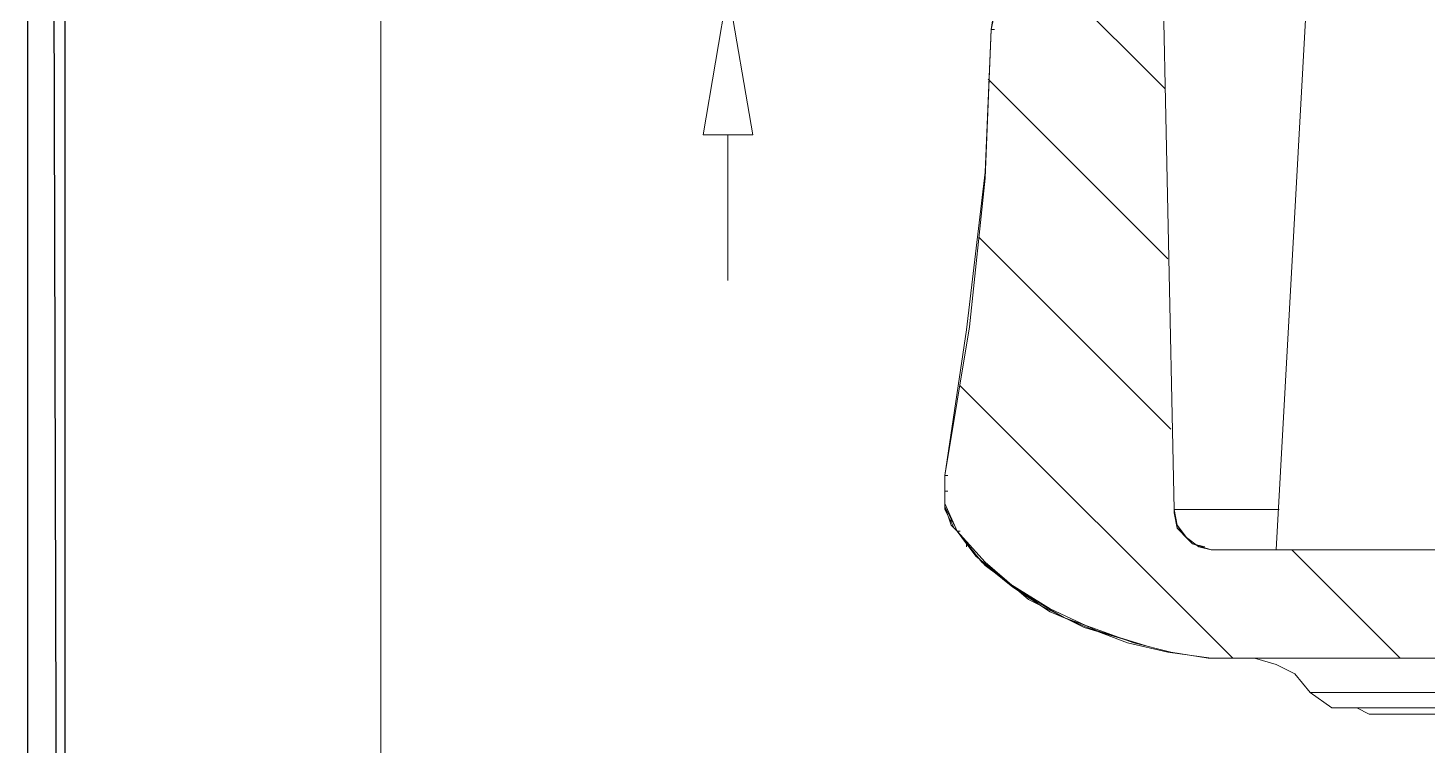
# Model space of a CAD drawing. Header units: centimetres. Extents: x -22.4 to 6.2, y -30.9 to -11.
# Drawn here: x -22.404 to -20.491, y -25.041 to -24.06 of the extents above; entities that cross this region are included whole.
import ezdxf

# ---------------------------------------------------------------- set-up
doc = ezdxf.new("R2010")
doc.units = ezdxf.units.CM
doc.header["$MEASUREMENT"] = 0
for name, color, linetype in [('2', 7, 'Continuous'), ('3', 7, 'Continuous'), ('layer 1', 7, 'Continuous')]:
    doc.layers.add(name, color=color, linetype=linetype)

msp = doc.modelspace()

# ---------------------------------------------------------------- linework, layer by layer
at = {"layer": '2', "color": 3, "lineweight": 9}
msp.add_open_spline([(-21.48134, -24.20567), (-21.48134, -24.20567), (-21.44748, -24.00671), (-21.44748, -24.00671), (-21.44748, -24.00671), (-21.44748, -24.00671), (-21.41361, -24.20567), (-21.41361, -24.20567), (-21.41361, -24.20567), (-21.41361, -24.20567), (-21.48134, -24.20567), (-21.48134, -24.20567)], degree=3, knots=[0, 0, 0, 0, 0.25, 0.25, 0.25, 0.25, 0.5, 0.5, 0.5, 0.5, 1, 1, 1, 1], dxfattribs=at)
msp.add_open_spline([(-21.44748, -24.20567), (-21.44748, -24.20567), (-21.44748, -24.40464), (-21.44748, -24.40464)], degree=3, dxfattribs=at)
at = {"layer": '3', "color": 2, "lineweight": 9}
for points in [[(-20.98604, -24.00671), (-20.98604, -24.00671), (-20.85058, -24.14217), (-20.85058, -24.14217)], [(-21.09188, -24.12947), (-21.09188, -24.12947), (-20.84634, -24.37501), (-20.84634, -24.37501)], [(-21.10458, -24.34537), (-21.10458, -24.34537), (-20.84211, -24.60784), (-20.84211, -24.60784)], [(-21.12998, -24.54857), (-21.12998, -24.54857), (-20.75744, -24.92111), (-20.75744, -24.92111)], [(-20.67701, -24.77294), (-20.67701, -24.77294), (-20.52884, -24.92111), (-20.52884, -24.92111)]]:
    msp.add_open_spline(points, degree=3, dxfattribs=at)
at = {"layer": 'layer 1'}
for points in [[(-22.40421, -29.66666), (-22.40421, -29.66666), (-22.35341, -29.66666), (-22.35341, -29.66666), (-22.35341, -29.66666), (-22.35341, -29.66666), (-22.40421, -11.03577), (-22.40421, -11.03577), (-22.40421, -11.03577), (-22.40421, -11.03577), (-22.40421, -29.66666), (-22.40421, -29.66666)], [(-22.35341, -29.66666), (-22.35341, -29.66666), (-22.40421, -11.03577), (-22.40421, -11.03577), (-22.40421, -11.03577), (-22.40421, -11.03577), (-22.35341, -11.08657), (-22.35341, -11.08657), (-22.35341, -11.08657), (-22.35341, -11.08657), (-22.35341, -29.66666), (-22.35341, -29.66666)]]:
    msp.add_open_spline(points, degree=3, knots=[0, 0, 0, 0, 0.25, 0.25, 0.25, 0.25, 0.5, 0.5, 0.5, 0.5, 1, 1, 1, 1], dxfattribs=at)
at = {"layer": 'layer 1', "lineweight": 9}
for points, knots in [([(-21.92211, -30.90598), (-21.92211, -30.90598), (6.24226, -30.90598), (6.24226, -30.90598), (6.24226, -30.90598), (6.24226, -30.90598), (6.24226, -11.33528), (6.24226, -11.33528), (6.24226, -11.33528), (6.24226, -11.33528), (-21.92211, -11.33528), (-21.92211, -11.33528), (-21.92211, -11.33528), (-21.92211, -11.33528), (-21.92211, -30.90598), (-21.92211, -30.90598)], [0, 0, 0, 0, 0.2, 0.2, 0.2, 0.2, 0.4, 0.4, 0.4, 0.4, 0.6, 0.6, 0.6, 0.6, 1, 1, 1, 1]), ([(-19.09799, -24.92111), (-19.09799, -24.92111), (-19.09799, -24.89147), (-19.09799, -24.89147), (-19.09799, -24.89147), (-19.09799, -24.89147), (-17.48085, -24.89147), (-17.48085, -24.89147), (-17.48085, -24.89147), (-17.48085, -24.89147), (-17.47662, -24.92111), (-17.47662, -24.92111), (-17.47662, -24.92111), (-17.47662, -24.92111), (-17.16335, -24.92111), (-17.16335, -24.92111), (-17.16335, -24.92111), (-17.16335, -24.92111), (-17.16335, -24.77294), (-17.16335, -24.77294), (-17.16335, -24.77294), (-17.16335, -24.77294), (-20.78708, -24.77294), (-20.78708, -24.77294), (-20.78708, -24.77294), (-20.78708, -24.77294), (-20.80401, -24.76871), (-20.80401, -24.76871), (-20.80401, -24.76871), (-20.80401, -24.76871), (-20.82094, -24.75601), (-20.82094, -24.75601), (-20.82094, -24.75601), (-20.82094, -24.75601), (-20.83364, -24.73907), (-20.83364, -24.73907), (-20.83364, -24.73907), (-20.83364, -24.73907), (-20.83788, -24.71791), (-20.83788, -24.71791), (-20.83788, -24.71791), (-20.83788, -24.71791), (-20.85481, -23.90087), (-20.85481, -23.90087), (-20.85481, -23.90087), (-20.85481, -23.90087), (-20.94371, -23.90087), (-20.94371, -23.90087), (-20.94371, -23.90087), (-20.94371, -23.90087), (-20.94794, -24.00671), (-20.94794, -24.00671), (-20.94794, -24.00671), (-20.94794, -24.00671), (-21.03684, -24.00671), (-21.03684, -24.00671), (-21.03684, -24.00671), (-21.03684, -24.00671), (-21.05378, -24.01094), (-21.05378, -24.01094), (-21.05378, -24.01094), (-21.05378, -24.01094), (-21.07071, -24.02364), (-21.07071, -24.02364), (-21.07071, -24.02364), (-21.07071, -24.02364), (-21.08341, -24.04057), (-21.08341, -24.04057), (-21.08341, -24.04057), (-21.08341, -24.04057), (-21.08764, -24.06174), (-21.08764, -24.06174)], [0, 0, 0, 0, 0.0526316, 0.0526316, 0.0526316, 0.0526316, 0.1052632, 0.1052632, 0.1052632, 0.1052632, 0.1578947, 0.1578947, 0.1578947, 0.1578947, 0.2105263, 0.2105263, 0.2105263, 0.2105263, 0.2631579, 0.2631579, 0.2631579, 0.2631579, 0.3157895, 0.3157895, 0.3157895, 0.3157895, 0.3684211, 0.3684211, 0.3684211, 0.3684211, 0.4210526, 0.4210526, 0.4210526, 0.4210526, 0.4736842, 0.4736842, 0.4736842, 0.4736842, 0.5263158, 0.5263158, 0.5263158, 0.5263158, 0.5789474, 0.5789474, 0.5789474, 0.5789474, 0.6315789, 0.6315789, 0.6315789, 0.6315789, 0.6842105, 0.6842105, 0.6842105, 0.6842105, 0.7368421, 0.7368421, 0.7368421, 0.7368421, 0.7894737, 0.7894737, 0.7894737, 0.7894737, 0.8421053, 0.8421053, 0.8421053, 0.8421053, 0.8947368, 0.8947368, 0.8947368, 0.8947368, 1, 1, 1, 1]), ([(-21.03684, -24.00671), (-21.03684, -24.00671), (-21.06224, -24.01517), (-21.06224, -24.01517), (-21.06224, -24.01517), (-21.06224, -24.01517), (-21.08341, -24.03211), (-21.08341, -24.03211), (-21.08341, -24.03211), (-21.08341, -24.03211), (-21.08764, -24.06174), (-21.08764, -24.06174)], [0, 0, 0, 0, 0.25, 0.25, 0.25, 0.25, 0.5, 0.5, 0.5, 0.5, 1, 1, 1, 1]), ([(-21.15114, -24.67134), (-21.15114, -24.67134), (-21.11728, -24.46814), (-21.11728, -24.46814), (-21.11728, -24.46814), (-21.11728, -24.46814), (-21.09611, -24.26494), (-21.09611, -24.26494), (-21.09611, -24.26494), (-21.09611, -24.26494), (-21.08764, -24.06174), (-21.08764, -24.06174)], [0, 0, 0, 0, 0.25, 0.25, 0.25, 0.25, 0.5, 0.5, 0.5, 0.5, 1, 1, 1, 1]), ([(-21.15114, -24.67134), (-21.15114, -24.67134), (-21.11728, -24.46814), (-21.11728, -24.46814), (-21.11728, -24.46814), (-21.11728, -24.46814), (-21.09611, -24.26494), (-21.09611, -24.26494), (-21.09611, -24.26494), (-21.09611, -24.26494), (-21.08764, -24.06174), (-21.08764, -24.06174)], [0, 0, 0, 0, 0.25, 0.25, 0.25, 0.25, 0.5, 0.5, 0.5, 0.5, 1, 1, 1, 1]), ([(-21.08764, -24.06174), (-21.08764, -24.06174), (-21.09611, -24.25647), (-21.09611, -24.25647), (-21.09611, -24.25647), (-21.09611, -24.25647), (-21.08764, -24.06174), (-21.08764, -24.06174)], [0, 0, 0, 0, 0.3333333, 0.3333333, 0.3333333, 0.3333333, 1, 1, 1, 1]), ([(-21.09611, -24.25647), (-21.09611, -24.25647), (-21.12151, -24.47237), (-21.12151, -24.47237), (-21.12151, -24.47237), (-21.12151, -24.47237), (-21.09611, -24.25647), (-21.09611, -24.25647)], [0, 0, 0, 0, 0.3333333, 0.3333333, 0.3333333, 0.3333333, 1, 1, 1, 1]), ([(-21.12151, -24.47237), (-21.12151, -24.47237), (-21.15114, -24.67134), (-21.15114, -24.67134), (-21.15114, -24.67134), (-21.15114, -24.67134), (-21.12151, -24.47237), (-21.12151, -24.47237)], [0, 0, 0, 0, 0.3333333, 0.3333333, 0.3333333, 0.3333333, 1, 1, 1, 1]), ([(-21.15114, -24.67134), (-21.15114, -24.67134), (-21.15114, -24.70944), (-21.15114, -24.70944), (-21.15114, -24.70944), (-21.15114, -24.70944), (-21.13421, -24.74754), (-21.13421, -24.74754)], [0, 0, 0, 0, 0.3333333, 0.3333333, 0.3333333, 0.3333333, 1, 1, 1, 1]), ([(-21.15114, -24.67134), (-21.15114, -24.67134), (-21.15114, -24.70944), (-21.15114, -24.70944), (-21.15114, -24.70944), (-21.15114, -24.70944), (-21.13421, -24.74754), (-21.13421, -24.74754)], [0, 0, 0, 0, 0.3333333, 0.3333333, 0.3333333, 0.3333333, 1, 1, 1, 1]), ([(-21.15114, -24.67134), (-21.15114, -24.67134), (-21.15114, -24.70944), (-21.15114, -24.70944), (-21.15114, -24.70944), (-21.15114, -24.70944), (-21.13421, -24.74754), (-21.13421, -24.74754), (-21.13421, -24.74754), (-21.13421, -24.74754), (-21.10034, -24.78987), (-21.10034, -24.78987), (-21.10034, -24.78987), (-21.10034, -24.78987), (-21.05801, -24.82374), (-21.05801, -24.82374), (-21.05801, -24.82374), (-21.05801, -24.82374), (-21.00721, -24.85761), (-21.00721, -24.85761), (-21.00721, -24.85761), (-21.00721, -24.85761), (-20.95641, -24.87877), (-20.95641, -24.87877), (-20.95641, -24.87877), (-20.95641, -24.87877), (-20.90138, -24.89994), (-20.90138, -24.89994), (-20.90138, -24.89994), (-20.90138, -24.89994), (-20.84634, -24.91264), (-20.84634, -24.91264), (-20.84634, -24.91264), (-20.84634, -24.91264), (-20.78708, -24.92111), (-20.78708, -24.92111), (-20.78708, -24.92111), (-20.78708, -24.92111), (-20.73204, -24.92111), (-20.73204, -24.92111), (-20.73204, -24.92111), (-20.73204, -24.92111), (-19.09799, -24.92111), (-19.09799, -24.92111)], [0, 0, 0, 0, 0.0833333, 0.0833333, 0.0833333, 0.0833333, 0.1666667, 0.1666667, 0.1666667, 0.1666667, 0.25, 0.25, 0.25, 0.25, 0.3333333, 0.3333333, 0.3333333, 0.3333333, 0.4166667, 0.4166667, 0.4166667, 0.4166667, 0.5, 0.5, 0.5, 0.5, 0.5833333, 0.5833333, 0.5833333, 0.5833333, 0.6666667, 0.6666667, 0.6666667, 0.6666667, 0.75, 0.75, 0.75, 0.75, 0.8333333, 0.8333333, 0.8333333, 0.8333333, 1, 1, 1, 1]), ([(-21.15114, -24.71367), (-21.15114, -24.71367), (-21.15114, -24.69251), (-21.15114, -24.69251), (-21.15114, -24.69251), (-21.15114, -24.69251), (-21.15114, -24.71791), (-21.15114, -24.71791)], [0, 0, 0, 0, 0.3333333, 0.3333333, 0.3333333, 0.3333333, 1, 1, 1, 1]), ([(-21.15114, -24.70521), (-21.15114, -24.70521), (-21.15114, -24.71367), (-21.15114, -24.71367), (-21.15114, -24.71367), (-21.15114, -24.71367), (-21.13844, -24.73907), (-21.13844, -24.73907)], [0, 0, 0, 0, 0.3333333, 0.3333333, 0.3333333, 0.3333333, 1, 1, 1, 1]), ([(-21.15114, -24.71367), (-21.15114, -24.71367), (-21.14268, -24.73907), (-21.14268, -24.73907), (-21.14268, -24.73907), (-21.14268, -24.73907), (-21.13421, -24.74754), (-21.13421, -24.74754)], [0, 0, 0, 0, 0.3333333, 0.3333333, 0.3333333, 0.3333333, 1, 1, 1, 1]), ([(-21.15114, -24.71791), (-21.15114, -24.71791), (-21.13844, -24.74331), (-21.13844, -24.74331), (-21.13844, -24.74331), (-21.13844, -24.74331), (-21.13421, -24.74754), (-21.13421, -24.74754)], [0, 0, 0, 0, 0.3333333, 0.3333333, 0.3333333, 0.3333333, 1, 1, 1, 1]), ([(-20.83788, -24.71791), (-20.83788, -24.71791), (-20.83364, -24.74331), (-20.83364, -24.74331), (-20.83364, -24.74331), (-20.83364, -24.74331), (-20.81248, -24.76447), (-20.81248, -24.76447), (-20.81248, -24.76447), (-20.81248, -24.76447), (-20.78708, -24.77294), (-20.78708, -24.77294)], [0, 0, 0, 0, 0.25, 0.25, 0.25, 0.25, 0.5, 0.5, 0.5, 0.5, 1, 1, 1, 1]), ([(-20.83364, -24.74331), (-20.83364, -24.74331), (-20.83788, -24.72214), (-20.83788, -24.72214), (-20.83788, -24.72214), (-20.83788, -24.72214), (-20.83364, -24.74331), (-20.83364, -24.74331)], [0, 0, 0, 0, 0.3333333, 0.3333333, 0.3333333, 0.3333333, 1, 1, 1, 1]), ([(-21.13421, -24.74754), (-21.13421, -24.74754), (-21.10034, -24.78987), (-21.10034, -24.78987), (-21.10034, -24.78987), (-21.10034, -24.78987), (-21.05801, -24.82374), (-21.05801, -24.82374), (-21.05801, -24.82374), (-21.05801, -24.82374), (-21.00721, -24.85761), (-21.00721, -24.85761), (-21.00721, -24.85761), (-21.00721, -24.85761), (-20.95641, -24.87877), (-20.95641, -24.87877), (-20.95641, -24.87877), (-20.95641, -24.87877), (-20.90138, -24.89994), (-20.90138, -24.89994), (-20.90138, -24.89994), (-20.90138, -24.89994), (-20.84634, -24.91264), (-20.84634, -24.91264), (-20.84634, -24.91264), (-20.84634, -24.91264), (-20.78708, -24.92111), (-20.78708, -24.92111), (-20.78708, -24.92111), (-20.78708, -24.92111), (-20.73204, -24.92111), (-20.73204, -24.92111)], [0, 0, 0, 0, 0.1111111, 0.1111111, 0.1111111, 0.1111111, 0.2222222, 0.2222222, 0.2222222, 0.2222222, 0.3333333, 0.3333333, 0.3333333, 0.3333333, 0.4444444, 0.4444444, 0.4444444, 0.4444444, 0.5555556, 0.5555556, 0.5555556, 0.5555556, 0.6666667, 0.6666667, 0.6666667, 0.6666667, 0.7777778, 0.7777778, 0.7777778, 0.7777778, 1, 1, 1, 1]), ([(-21.12151, -24.76447), (-21.12151, -24.76447), (-21.13421, -24.74754), (-21.13421, -24.74754), (-21.13421, -24.74754), (-21.13421, -24.74754), (-21.10881, -24.78141), (-21.10881, -24.78141)], [0, 0, 0, 0, 0.3333333, 0.3333333, 0.3333333, 0.3333333, 1, 1, 1, 1]), ([(-20.82094, -24.75601), (-20.82094, -24.75601), (-20.83364, -24.74331), (-20.83364, -24.74331), (-20.83364, -24.74331), (-20.83364, -24.74331), (-20.82094, -24.75601), (-20.82094, -24.75601)], [0, 0, 0, 0, 0.3333333, 0.3333333, 0.3333333, 0.3333333, 1, 1, 1, 1]), ([(-20.80401, -24.76871), (-20.80401, -24.76871), (-20.82094, -24.75601), (-20.82094, -24.75601), (-20.82094, -24.75601), (-20.82094, -24.75601), (-20.80401, -24.76871), (-20.80401, -24.76871)], [0, 0, 0, 0, 0.3333333, 0.3333333, 0.3333333, 0.3333333, 1, 1, 1, 1]), ([(-21.12151, -24.76447), (-21.12151, -24.76447), (-21.09611, -24.79411), (-21.09611, -24.79411), (-21.09611, -24.79411), (-21.09611, -24.79411), (-21.06224, -24.81951), (-21.06224, -24.81951)], [0, 0, 0, 0, 0.3333333, 0.3333333, 0.3333333, 0.3333333, 1, 1, 1, 1]), ([(-20.78708, -24.77294), (-20.78708, -24.77294), (-20.80401, -24.76871), (-20.80401, -24.76871), (-20.80401, -24.76871), (-20.80401, -24.76871), (-20.78708, -24.77294), (-20.78708, -24.77294)], [0, 0, 0, 0, 0.3333333, 0.3333333, 0.3333333, 0.3333333, 1, 1, 1, 1]), ([(-21.02414, -24.84491), (-21.02414, -24.84491), (-21.06224, -24.81951), (-21.06224, -24.81951), (-21.06224, -24.81951), (-21.06224, -24.81951), (-21.00721, -24.85337), (-21.00721, -24.85337)], [0, 0, 0, 0, 0.3333333, 0.3333333, 0.3333333, 0.3333333, 1, 1, 1, 1]), ([(-20.89291, -24.89994), (-20.89291, -24.89994), (-20.84211, -24.91264), (-20.84211, -24.91264), (-20.84211, -24.91264), (-20.84211, -24.91264), (-20.79131, -24.92111), (-20.79131, -24.92111), (-20.79131, -24.92111), (-20.79131, -24.92111), (-20.73204, -24.92111), (-20.73204, -24.92111)], [0, 0, 0, 0, 0.25, 0.25, 0.25, 0.25, 0.5, 0.5, 0.5, 0.5, 1, 1, 1, 1]), ([(-15.85102, -24.92111), (-15.85102, -24.92111), (-15.84255, -24.92111), (-15.84255, -24.92111), (-15.84255, -24.92111), (-15.84255, -24.92111), (-20.73204, -24.92111), (-20.73204, -24.92111)], [0, 0, 0, 0, 0.3333333, 0.3333333, 0.3333333, 0.3333333, 1, 1, 1, 1]), ([(-20.62198, -24.98884), (-20.62198, -24.98884), (-20.65161, -24.96767), (-20.65161, -24.96767), (-20.65161, -24.96767), (-20.65161, -24.96767), (-20.67278, -24.94227), (-20.67278, -24.94227), (-20.67278, -24.94227), (-20.67278, -24.94227), (-20.69818, -24.92957), (-20.69818, -24.92957), (-20.69818, -24.92957), (-20.69818, -24.92957), (-20.72781, -24.92111), (-20.72781, -24.92111)], [0, 0, 0, 0, 0.2, 0.2, 0.2, 0.2, 0.4, 0.4, 0.4, 0.4, 0.6, 0.6, 0.6, 0.6, 1, 1, 1, 1])]:
    msp.add_open_spline(points, degree=3, knots=knots, dxfattribs=at)
for points in [[(-20.83788, -24.71791), (-20.83788, -24.71791), (-20.85481, -23.90087), (-20.85481, -23.90087)], [(-20.65584, -24.00671), (-20.65584, -24.00671), (-20.69818, -24.77294), (-20.69818, -24.77294)], [(-21.08341, -24.04057), (-21.08341, -24.04057), (-21.08764, -24.06174), (-21.08764, -24.06174)], [(-21.08764, -24.06174), (-21.08764, -24.06174), (-21.08341, -24.06174), (-21.08341, -24.06174)], [(-21.15114, -24.67134), (-21.15114, -24.67134), (-21.14691, -24.67134), (-21.14691, -24.67134)], [(-21.15114, -24.67134), (-21.15114, -24.67134), (-21.14691, -24.67134), (-21.14691, -24.67134)], [(-21.15114, -24.67134), (-21.15114, -24.67134), (-21.14691, -24.67134), (-21.14691, -24.67134)], [(-21.15114, -24.67134), (-21.15114, -24.67134), (-21.14691, -24.67134), (-21.14691, -24.67134)], [(-21.15114, -24.67134), (-21.15114, -24.67134), (-21.14691, -24.67134), (-21.14691, -24.67134)], [(-21.15114, -24.67134), (-21.15114, -24.67134), (-21.15114, -24.67557), (-21.15114, -24.67557)], [(-21.15114, -24.67134), (-21.15114, -24.67134), (-21.15114, -24.67981), (-21.15114, -24.67981)], [(-21.15114, -24.67134), (-21.15114, -24.67134), (-21.14691, -24.67134), (-21.14691, -24.67134)], [(-21.15114, -24.67134), (-21.15114, -24.67134), (-21.14691, -24.67134), (-21.14691, -24.67134)], [(-21.15114, -24.67134), (-21.15114, -24.67134), (-21.14691, -24.67134), (-21.14691, -24.67134)], [(-21.15114, -24.67557), (-21.15114, -24.67557), (-21.15114, -24.68404), (-21.15114, -24.68404)], [(-21.15114, -24.67557), (-21.15114, -24.67557), (-21.15114, -24.70521), (-21.15114, -24.70521)], [(-21.15114, -24.67981), (-21.15114, -24.67981), (-21.15114, -24.69674), (-21.15114, -24.69674)], [(-21.15114, -24.68404), (-21.15114, -24.68404), (-21.15114, -24.69251), (-21.15114, -24.69251)], [(-21.15114, -24.69251), (-21.15114, -24.69251), (-21.14691, -24.69251), (-21.14691, -24.69251)], [(-21.15114, -24.69674), (-21.15114, -24.69674), (-21.15114, -24.71367), (-21.15114, -24.71367)], [(-20.83788, -24.71791), (-20.83788, -24.71791), (-20.83364, -24.71791), (-20.83364, -24.71791)], [(-20.69394, -24.71791), (-20.69394, -24.71791), (-20.83788, -24.71791), (-20.83788, -24.71791)], [(-20.83364, -24.73907), (-20.83364, -24.73907), (-20.83788, -24.71791), (-20.83788, -24.71791)], [(-20.83788, -24.72214), (-20.83788, -24.72214), (-20.83788, -24.71791), (-20.83788, -24.71791)], [(-21.14268, -24.73061), (-21.14268, -24.73061), (-21.14268, -24.73484), (-21.14268, -24.73484)], [(-20.82518, -24.75177), (-20.82518, -24.75177), (-20.83364, -24.73907), (-20.83364, -24.73907)], [(-21.13421, -24.74754), (-21.13421, -24.74754), (-21.12998, -24.74754), (-21.12998, -24.74754)], [(-21.13421, -24.74754), (-21.13421, -24.74754), (-21.12998, -24.74754), (-21.12998, -24.74754)], [(-21.13421, -24.74754), (-21.13421, -24.74754), (-21.12998, -24.74754), (-21.12998, -24.74754)], [(-21.13421, -24.74754), (-21.13421, -24.74754), (-21.12998, -24.74754), (-21.12998, -24.74754)], [(-21.13421, -24.74754), (-21.13421, -24.74754), (-21.12998, -24.74754), (-21.12998, -24.74754)], [(-21.13421, -24.74754), (-21.13421, -24.74754), (-21.09611, -24.78987), (-21.09611, -24.78987)], [(-21.13421, -24.74754), (-21.13421, -24.74754), (-21.12998, -24.74754), (-21.12998, -24.74754)], [(-20.81248, -24.76447), (-20.81248, -24.76447), (-20.82518, -24.75177), (-20.82518, -24.75177)], [(-21.12151, -24.76447), (-21.12151, -24.76447), (-21.12151, -24.76871), (-21.12151, -24.76871)], [(-20.79554, -24.76871), (-20.79554, -24.76871), (-20.81248, -24.76447), (-20.81248, -24.76447)], [(-20.78708, -24.77294), (-20.78708, -24.77294), (-16.58339, -24.77294), (-16.58339, -24.77294)], [(-21.10881, -24.78141), (-21.10881, -24.78141), (-21.06224, -24.81951), (-21.06224, -24.81951)], [(-21.09611, -24.78987), (-21.09611, -24.78987), (-21.03684, -24.84067), (-21.03684, -24.84067)], [(-21.03684, -24.84067), (-21.03684, -24.84067), (-20.96064, -24.87877), (-20.96064, -24.87877)], [(-21.02414, -24.84491), (-21.02414, -24.84491), (-20.98604, -24.86607), (-20.98604, -24.86607)], [(-21.00721, -24.85337), (-21.00721, -24.85337), (-20.94371, -24.88301), (-20.94371, -24.88301)], [(-20.98604, -24.86607), (-20.98604, -24.86607), (-20.93948, -24.88301), (-20.93948, -24.88301)], [(-20.96064, -24.87877), (-20.96064, -24.87877), (-20.87598, -24.90417), (-20.87598, -24.90417)], [(-20.94371, -24.88301), (-20.94371, -24.88301), (-20.87598, -24.90417), (-20.87598, -24.90417)], [(-20.93948, -24.88301), (-20.93948, -24.88301), (-20.89291, -24.89994), (-20.89291, -24.89994)], [(-20.65161, -24.96767), (-20.65161, -24.96767), (-19.90655, -24.96767), (-19.90655, -24.96767)], [(-20.62198, -24.98884), (-20.62198, -24.98884), (-19.93619, -24.98884), (-19.93619, -24.98884)], [(-20.58811, -24.98884), (-20.58811, -24.98884), (-20.57118, -24.99731), (-20.57118, -24.99731)], [(-20.57118, -24.99731), (-20.57118, -24.99731), (-19.99122, -24.99731), (-19.99122, -24.99731)]]:
    msp.add_open_spline(points, degree=3, dxfattribs=at)

doc.saveas('drawing.dxf')
